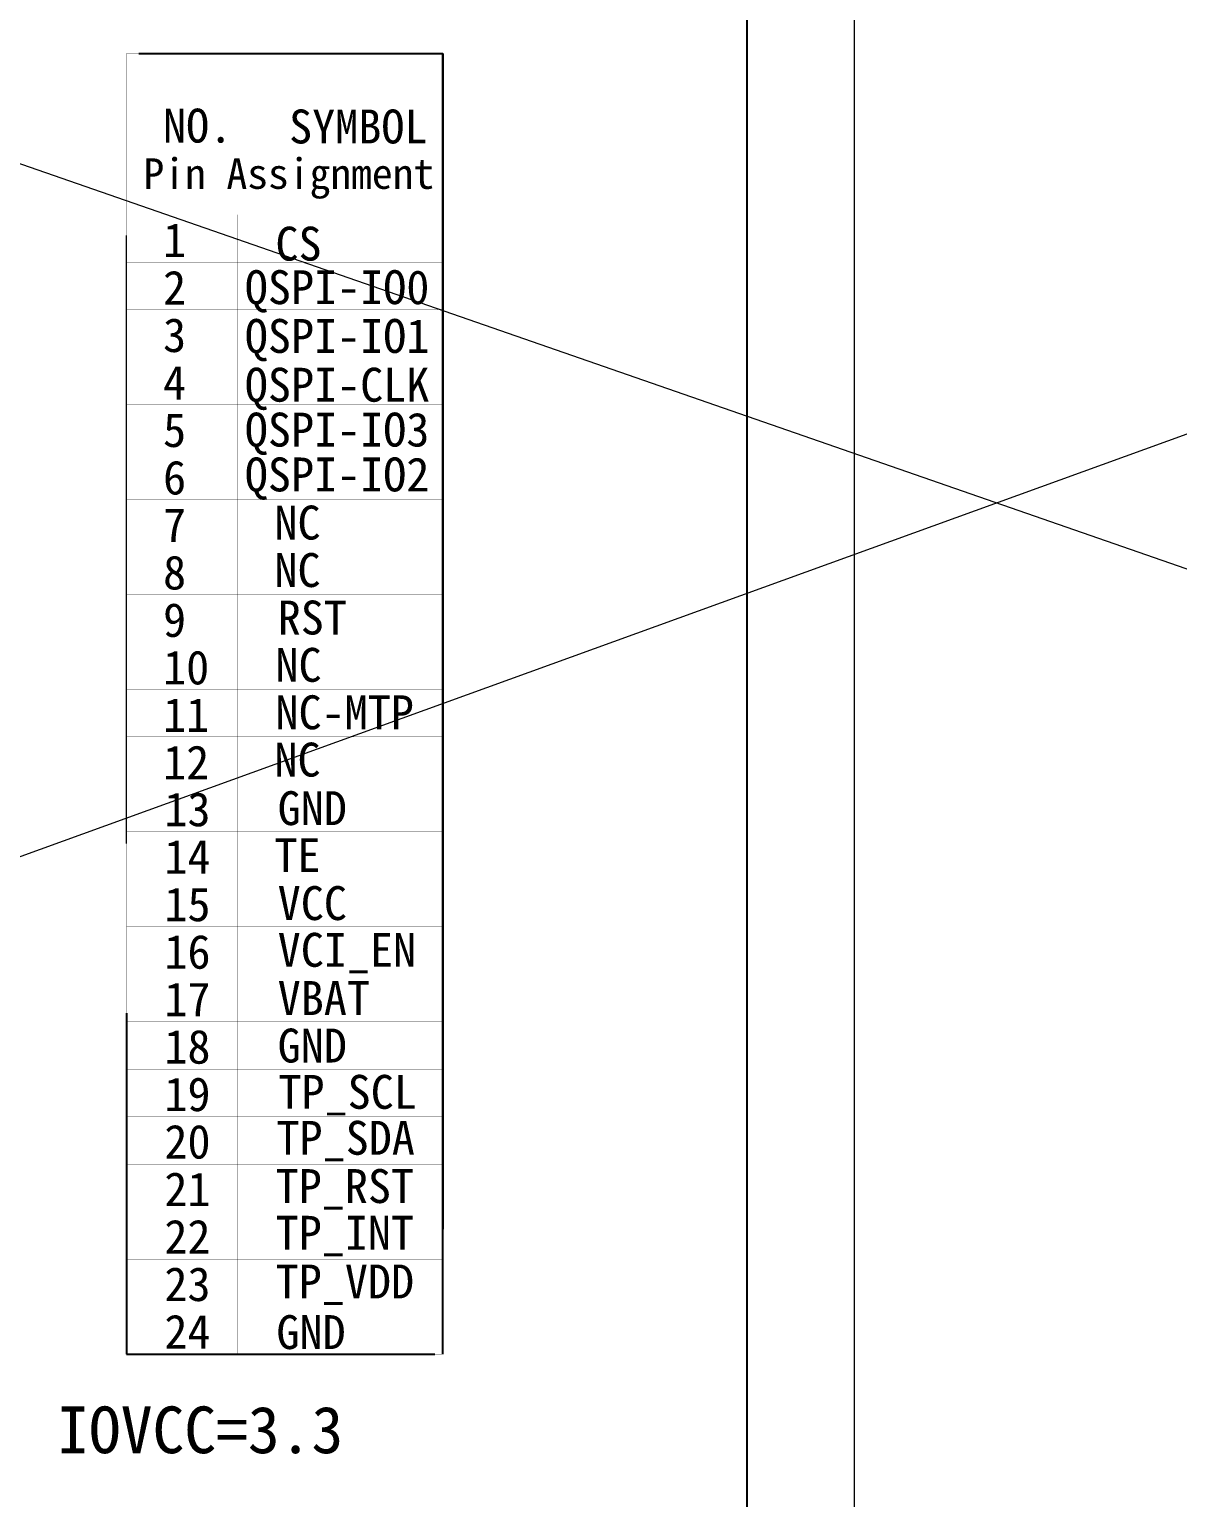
# Model space of a CAD drawing. Header units: inches. Extents: x 1765 to 5217, y -1519 to 441.
# Drawn here: x 4241.6 to 4315.3, y -792.2 to -698 of the extents above; entities that cross this region are included whole.
import ezdxf

# ---------------------------------------------------------------- set-up
doc = ezdxf.new("R2010")
doc.units = ezdxf.units.IN
doc.header["$MEASUREMENT"] = 0
doc.layers.add('DIM', color=3, linetype='Continuous', lineweight=15)
doc.layers.add('图框', color=255, linetype='Continuous', lineweight=5)
doc.layers.add('TOPOVERLAY', color=2, linetype='Continuous')
doc.styles.add('宋体', font='')
doc.styles.get('宋体').set_extended_font_data('SimSun')

msp = doc.modelspace()

# ---------------------------------------------------------------- linework, layer by layer
at = {"color": 2}
for p, q in [((4248.656, -699.501), (4268.187, -699.501)), ((4268.187, -699.501), (4268.187, -774.988))]:
    msp.add_line(p, q, dxfattribs=at)
at = {"color": 0}
for p, q in [((4268.187, -766.426), (4268.187, -699.501)), ((4268.187, -766.426), (4268.187, -699.501)), ((4268.187, -783.005), (4268.187, -699.501)), ((4247.865, -761.107), (4247.865, -783.008))]:
    msp.add_line(p, q, dxfattribs=at)
at = {"color": 0, "lineweight": 9}
for p, q in [((4247.865, -750.219), (4247.865, -711.191)), ((4247.865, -761.107), (4247.865, -783.008)), ((4262.412, -783.008), (4247.865, -783.008))]:
    msp.add_line(p, q, dxfattribs=at)
for p, q in [((4268.187, -763.226), (4268.187, -735.856)), ((4268.187, -777.72), (4268.187, -740.009))]:
    msp.add_line(p, q)
at = {"color": 4, "linetype": 'Continuous'}
msp.add_line((4268.187, -771.752), (4268.187, -741.939), dxfattribs=at)
msp.add_lwpolyline([(4287.722, -836.925), (4287.722, -664.303)])
at = {"color": 0}
msp.add_lwpolyline([(4247.865, -783.008), (4267.669, -783.008)], dxfattribs=at)
at = {"layer": 'DIM', "color": 1}
for p, q in [((3352.352, -397.809), (5216.637, -1045.544)), ((5216.637, -397.809), (3352.352, -1072.853))]:
    msp.add_line(p, q, dxfattribs=at)
at = {"layer": 'DIM'}
msp.add_line((4294.592, -645.137), (4294.592, -918.53), dxfattribs=at)
at = {"layer": 'DIM', "ltscale": 11}
msp.add_line((4250.876, -699.501), (4268.187, -699.501), dxfattribs=at)
at = {"layer": 'TOPOVERLAY', "color": 0}
for points, const_width in [([(4247.865, -746.427), (4247.865, -699.501), (4268.187, -699.501)], 0.0128), ([(4247.865, -705.784), (4268.187, -705.784)], 0.0128), ([(4247.865, -709.849), (4268.187, -709.849)], 0.0128), ([(4247.865, -709.849), (4268.187, -709.849)], 0.0128), ([(4254.978, -746.427), (4254.978, -709.849)], 0.0128), ([(4247.865, -712.897), (4268.187, -712.897)], 0.0128), ([(4247.865, -715.945), (4268.187, -715.945)], 0.0128), ([(4247.865, -718.993), (4268.187, -718.993)], 0.0128), ([(4247.865, -722.041), (4268.187, -722.041)], 0.0128), ([(4247.865, -725.09), (4268.187, -725.09)], 0.0128), ([(4247.865, -728.138), (4268.187, -728.138)], 0.0128), ([(4247.865, -731.186), (4268.187, -731.186)], 0.0128), ([(4247.865, -734.234), (4268.187, -734.234)], 0.0128), ([(4247.865, -737.282), (4268.187, -737.282)], 0.0128), ([(4247.865, -740.331), (4268.187, -740.331)], 0.0128), ([(4247.865, -743.379), (4268.187, -743.379)], 0.0128), ([(4247.865, -746.427), (4268.187, -746.427)], 0.0128), ([(4247.865, -746.427), (4268.187, -746.427)], 0.0128), ([(4247.865, -783.005), (4247.865, -746.427)], 0.0128), ([(4254.978, -783.005), (4254.978, -746.427)], 0.0128), ([(4247.865, -749.475), (4268.187, -749.475)], 0.0128), ([(4247.865, -752.523), (4268.187, -752.523)], 0.0128), ([(4247.865, -755.572), (4268.187, -755.572)], 0.0128), ([(4247.865, -758.62), (4268.187, -758.62)], 0.0128), ([(4247.865, -761.668), (4268.187, -761.668)], 0.0128), ([(4247.865, -764.716), (4268.187, -764.716)], 0.0128), ([(4247.865, -767.764), (4268.187, -767.764)], 0.0128), ([(4247.865, -770.812), (4268.187, -770.812)], 0.0128), ([(4247.865, -773.861), (4268.187, -773.861)], 0.0128), ([(4247.865, -776.909), (4268.187, -776.909)], 0.0128), ([(4247.865, -779.957), (4268.187, -779.957)], 0.0128), ([(4247.865, -783.005), (4268.187, -783.005)], 0.0128), ([(4251.412, -783.008), (4267.669, -783.008)], 0.0102)]:
    msp.add_lwpolyline(points, dxfattribs=dict(at, const_width=const_width))
at = {"layer": 'TOPOVERLAY', "color": 0, "const_width": 0.0064}
for points in [[(4247.862, -705.784, 1), (4247.869, -705.784, 1)], [(4247.862, -709.849, 1), (4247.869, -709.849, 1)], [(4247.862, -709.849, 1), (4247.869, -709.849, 1)], [(4254.975, -709.849, 1), (4254.981, -709.849, 1)], [(4247.862, -712.897, 1), (4247.869, -712.897, 1)], [(4247.862, -715.945, 1), (4247.869, -715.945, 1)], [(4247.862, -718.993, 1), (4247.869, -718.993, 1)], [(4247.862, -722.041, 1), (4247.869, -722.041, 1)], [(4247.862, -725.09, 1), (4247.869, -725.09, 1)], [(4247.862, -728.138, 1), (4247.869, -728.138, 1)], [(4247.862, -731.186, 1), (4247.869, -731.186, 1)], [(4247.862, -734.234, 1), (4247.869, -734.234, 1)], [(4247.862, -737.282, 1), (4247.869, -737.282, 1)], [(4247.862, -740.331, 1), (4247.869, -740.331, 1)], [(4247.862, -743.379, 1), (4247.869, -743.379, 1)], [(4247.862, -746.427, 1), (4247.869, -746.427, 1)], [(4247.862, -746.427, 1), (4247.869, -746.427, 1)], [(4247.862, -746.427, 1), (4247.869, -746.427, 1)], [(4247.862, -746.427, 1), (4247.869, -746.427, 1)], [(4254.975, -746.427, 1), (4254.981, -746.427, 1)], [(4254.975, -746.427, 1), (4254.981, -746.427, 1)], [(4247.862, -749.475, 1), (4247.869, -749.475, 1)], [(4247.862, -752.523, 1), (4247.869, -752.523, 1)], [(4247.862, -755.572, 1), (4247.869, -755.572, 1)], [(4247.862, -758.62, 1), (4247.869, -758.62, 1)], [(4247.862, -761.668, 1), (4247.869, -761.668, 1)], [(4247.862, -764.716, 1), (4247.869, -764.716, 1)], [(4247.862, -767.764, 1), (4247.869, -767.764, 1)], [(4247.862, -770.812, 1), (4247.869, -770.812, 1)], [(4247.862, -773.861, 1), (4247.869, -773.861, 1)], [(4247.862, -776.909, 1), (4247.869, -776.909, 1)], [(4247.862, -779.957, 1), (4247.869, -779.957, 1)], [(4247.862, -783.005, 1), (4247.869, -783.005, 1)], [(4247.862, -783.005, 1), (4247.869, -783.005, 1)], [(4254.975, -783.005, 1), (4254.981, -783.005, 1)]]:
    msp.add_lwpolyline(points, format="xyb", close=True, dxfattribs=at)
at = {"layer": '图框'}
for p, q in [((4294.592, -645.137), (4294.592, -912.346)), ((4287.722, -652.006), (4287.722, -911.66))]:
    msp.add_line(p, q, dxfattribs=at)

# ---------------------------------------------------------------- texts
at = {"insert": (4243.418, -786.366), "char_height": 3, "width": 17.02869, "attachment_point": 1}
msp.add_mtext('{\\fSimSun|b0|i0|c134|p2;IOVCC=3.3}', dxfattribs=at)
at = {"layer": 'TOPOVERLAY', "color": 0, "style": '宋体'}
for s, height, p in [('NO.', 2.1773, (4250.216, -705.223)), ('SYMBOL', 2.1773, (4258.309, -705.279)), ('Pin Assignment', 1.95955, (4248.958, -708.193)), ('1', 2.177, (4250.219, -712.574)), ('CS', 2.1773, (4257.432, -712.801)), ('2', 2.177, (4250.219, -715.622)), ('QSPI-IO0', 2.1773, (4255.466, -715.595)), ('3', 2.177, (4250.219, -718.671)), ('QSPI-IO1', 2.1773, (4255.466, -718.726)), ('4', 2.177, (4250.219, -721.719)), ('QSPI-CLK', 2.1773, (4255.466, -721.857)), ('5', 2.177, (4250.219, -724.767)), ('QSPI-IO3', 2.1773, (4255.466, -724.739)), ('6', 2.177, (4250.219, -727.815)), ('QSPI-IO2', 2.1773, (4255.466, -727.618)), ('NC', 2.1773, (4257.365, -730.707)), ('7', 2.177, (4250.219, -730.863)), ('8', 2.177, (4250.219, -733.912)), ('NC', 2.1773, (4257.365, -733.756)), ('9', 2.177, (4250.219, -736.96)), ('RST', 2.1773, (4257.576, -736.805)), ('10', 2.1773, (4250.219, -740.008)), ('NC', 2.1773, (4257.432, -739.841)), ('NC-MTP', 2.1773, (4257.432, -742.886)), ('11', 2.1773, (4250.219, -743.056)), ('NC', 2.1773, (4257.365, -745.924)), ('12', 2.1773, (4250.219, -746.104)), ('13', 2.1773, (4250.303, -749.116)), ('GND', 2.1773, (4257.576, -749.041)), ('14', 2.1773, (4250.303, -752.164)), ('TE', 2.1773, (4257.365, -752.06)), ('15', 2.1773, (4250.303, -755.212)), ('VCC', 2.1773, (4257.576, -755.137)), ('VCI_EN', 2.1773, (4257.576, -758.137)), ('16', 2.1773, (4250.303, -758.261)), ('17', 2.1773, (4250.303, -761.309)), ('VBAT', 2.1773, (4257.576, -761.233)), ('18', 2.1773, (4250.303, -764.357)), ('GND', 2.1773, (4257.576, -764.282)), ('19', 2.1773, (4250.303, -767.405)), ('TP_SCL', 2.1773, (4257.622, -767.256)), ('TP_SDA', 2.1773, (4257.496, -770.205)), ('20', 2.1773, (4250.303, -770.453)), ('21', 2.1773, (4250.303, -773.502)), ('TP_RST', 2.1773, (4257.445, -773.304)), ('22', 2.1773, (4250.303, -776.55)), ('TP_INT', 2.1773, (4257.445, -776.303)), ('23', 2.1773, (4250.303, -779.598)), ('TP_VDD', 2.1773, (4257.445, -779.428)), ('24', 2.1773, (4250.303, -782.646)), ('GND', 2.1773, (4257.496, -782.679))]:
    msp.add_text(s, height=height, dxfattribs=at).set_placement(p)

doc.saveas('drawing.dxf')
